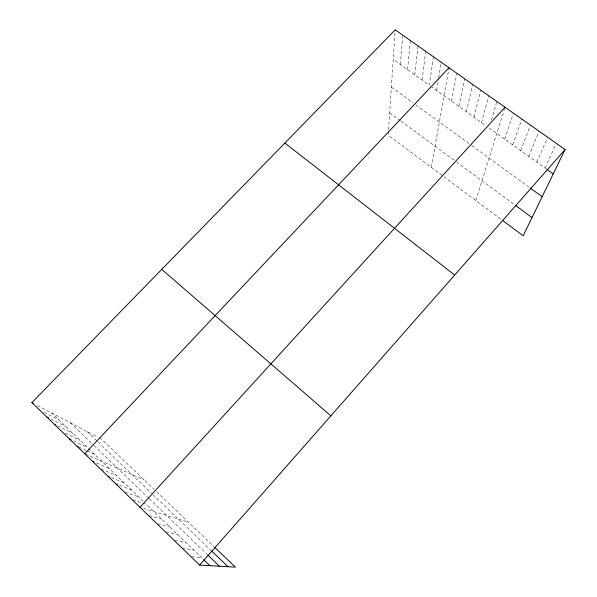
<?xml version="1.0" encoding="UTF-8"?>
<svg xmlns="http://www.w3.org/2000/svg" width="597" height="597" viewBox="0 0 597 597"><rect width="100%" height="100%" fill="white"/><g stroke="black" fill="none" stroke-linecap="round" stroke-linejoin="round"><path stroke-width="0.45" stroke-dasharray="2.98 2.24" d="M388.401 131.624L388.162 135.213L442.467 175.66M388.52 129.803L395.199 29.85M400.371 64.498L402.766 35.178M407.557 69.64L410.37 40.536M414.773 74.812L418.012 45.924M422.034 80.005L425.698 51.335M433.429 56.782L429.333 85.229L393.229 59.387M436.668 90.475L438.571 78.647M438.72 77.737L441.205 62.26M431.295 167.339L448.862 68.67M451.451 101.065L456.884 73.312M458.906 106.4L464.794 78.879M466.399 111.758L472.742 84.483M473.928 117.154L480.742 90.117M481.503 122.572L488.779 95.781M491.443 120.064L496.868 101.475M475.809 200.495L504.726 108.087M504.704 139.183L513.435 113.146M512.681 144.892L521.912 119.124M520.696 150.631L530.442 125.131M528.763 156.407L539.024 131.176M536.875 162.205L547.658 137.258M545.031 168.048L556.337 143.377M191.838 556.755L201.779 557.799M182.301 548.3L193.674 549.971M174.645 540.166L185.615 542.195M166.1 531.934L177.607 534.464M157.615 523.763L169.652 526.785M149.25 515.659L161.742 519.151M143.481 508.383L188.309 522.099M132.81 499.808L142.093 502.868M142.937 503.144L146.31 504.256L203.04 559.016M124.848 492.092L138.773 496.98M119.422 485.346L131.288 489.756M111.445 477.734L123.848 482.57M101.147 469.19L116.445 475.428M96.654 463.056L109.094 468.332M85.617 454.168L144.205 479.928M78.737 447.093L86.214 450.489M87.043 450.869L94.513 454.265M73.491 440.832L87.289 447.287L51.805 413.034M65.163 433.176L80.11 440.355M57.536 425.862L72.976 433.467M50.939 419.087L65.879 426.616M44.208 412.281L58.819 419.803M37.492 405.52L96.93 436.735M99.289 437.974L101.609 439.191L154.153 489.436M430.795 86.274L485.659 125.549M489.122 128.027L546.524 169.115M391.371 87.147L413.109 102.938M415.848 104.93L471.123 145.078M471.831 145.601L529.584 187.548M389.662 112.781L400.341 120.646M401.05 121.169L454.974 160.877M456.466 161.974L514.674 204.823M443.869 176.705L501.338 219.509M156.645 491.824L214.338 546.994M87.058 431.549L97.154 441.228M97.789 441.84L151.541 493.383M152.869 494.652L211.025 550.419M70.245 422.721L93.348 444.944M93.968 445.534L148.586 498.077M149.228 498.696L207.316 554.568M88.602 448.556L143.168 501.226"/><path stroke-width="0.9" d="M215.01 547.643L235.412 567.15L199.622 565.083L31.925 402.594L395.199 29.85L565.075 149.534L523.188 235.793L502.689 220.524M199.622 565.083L565.075 149.534M140.011 507.323L505.002 107.206M84.767 453.795L449.026 67.767M116.034 484.085L117.728 484.719M108.139 476.443L109.796 477.085M92.513 461.294L94.169 462.003M77.073 446.34L78.737 447.093M69.431 438.937L71.058 439.698M54.29 424.266L55.917 425.064M46.79 416.997L48.447 417.833M31.925 402.594L33.514 403.43M547.27 169.645L553.232 173.921M530.285 188.055L542.173 196.697M515.39 205.353L532.024 217.599M284.851 143.079L454.683 275.053M161.742 269.396L330.887 415.825M211.674 551.038L228.032 566.725M207.95 555.18L219.435 566.225M203.667 559.62L209.943 565.68"/></g></svg>
